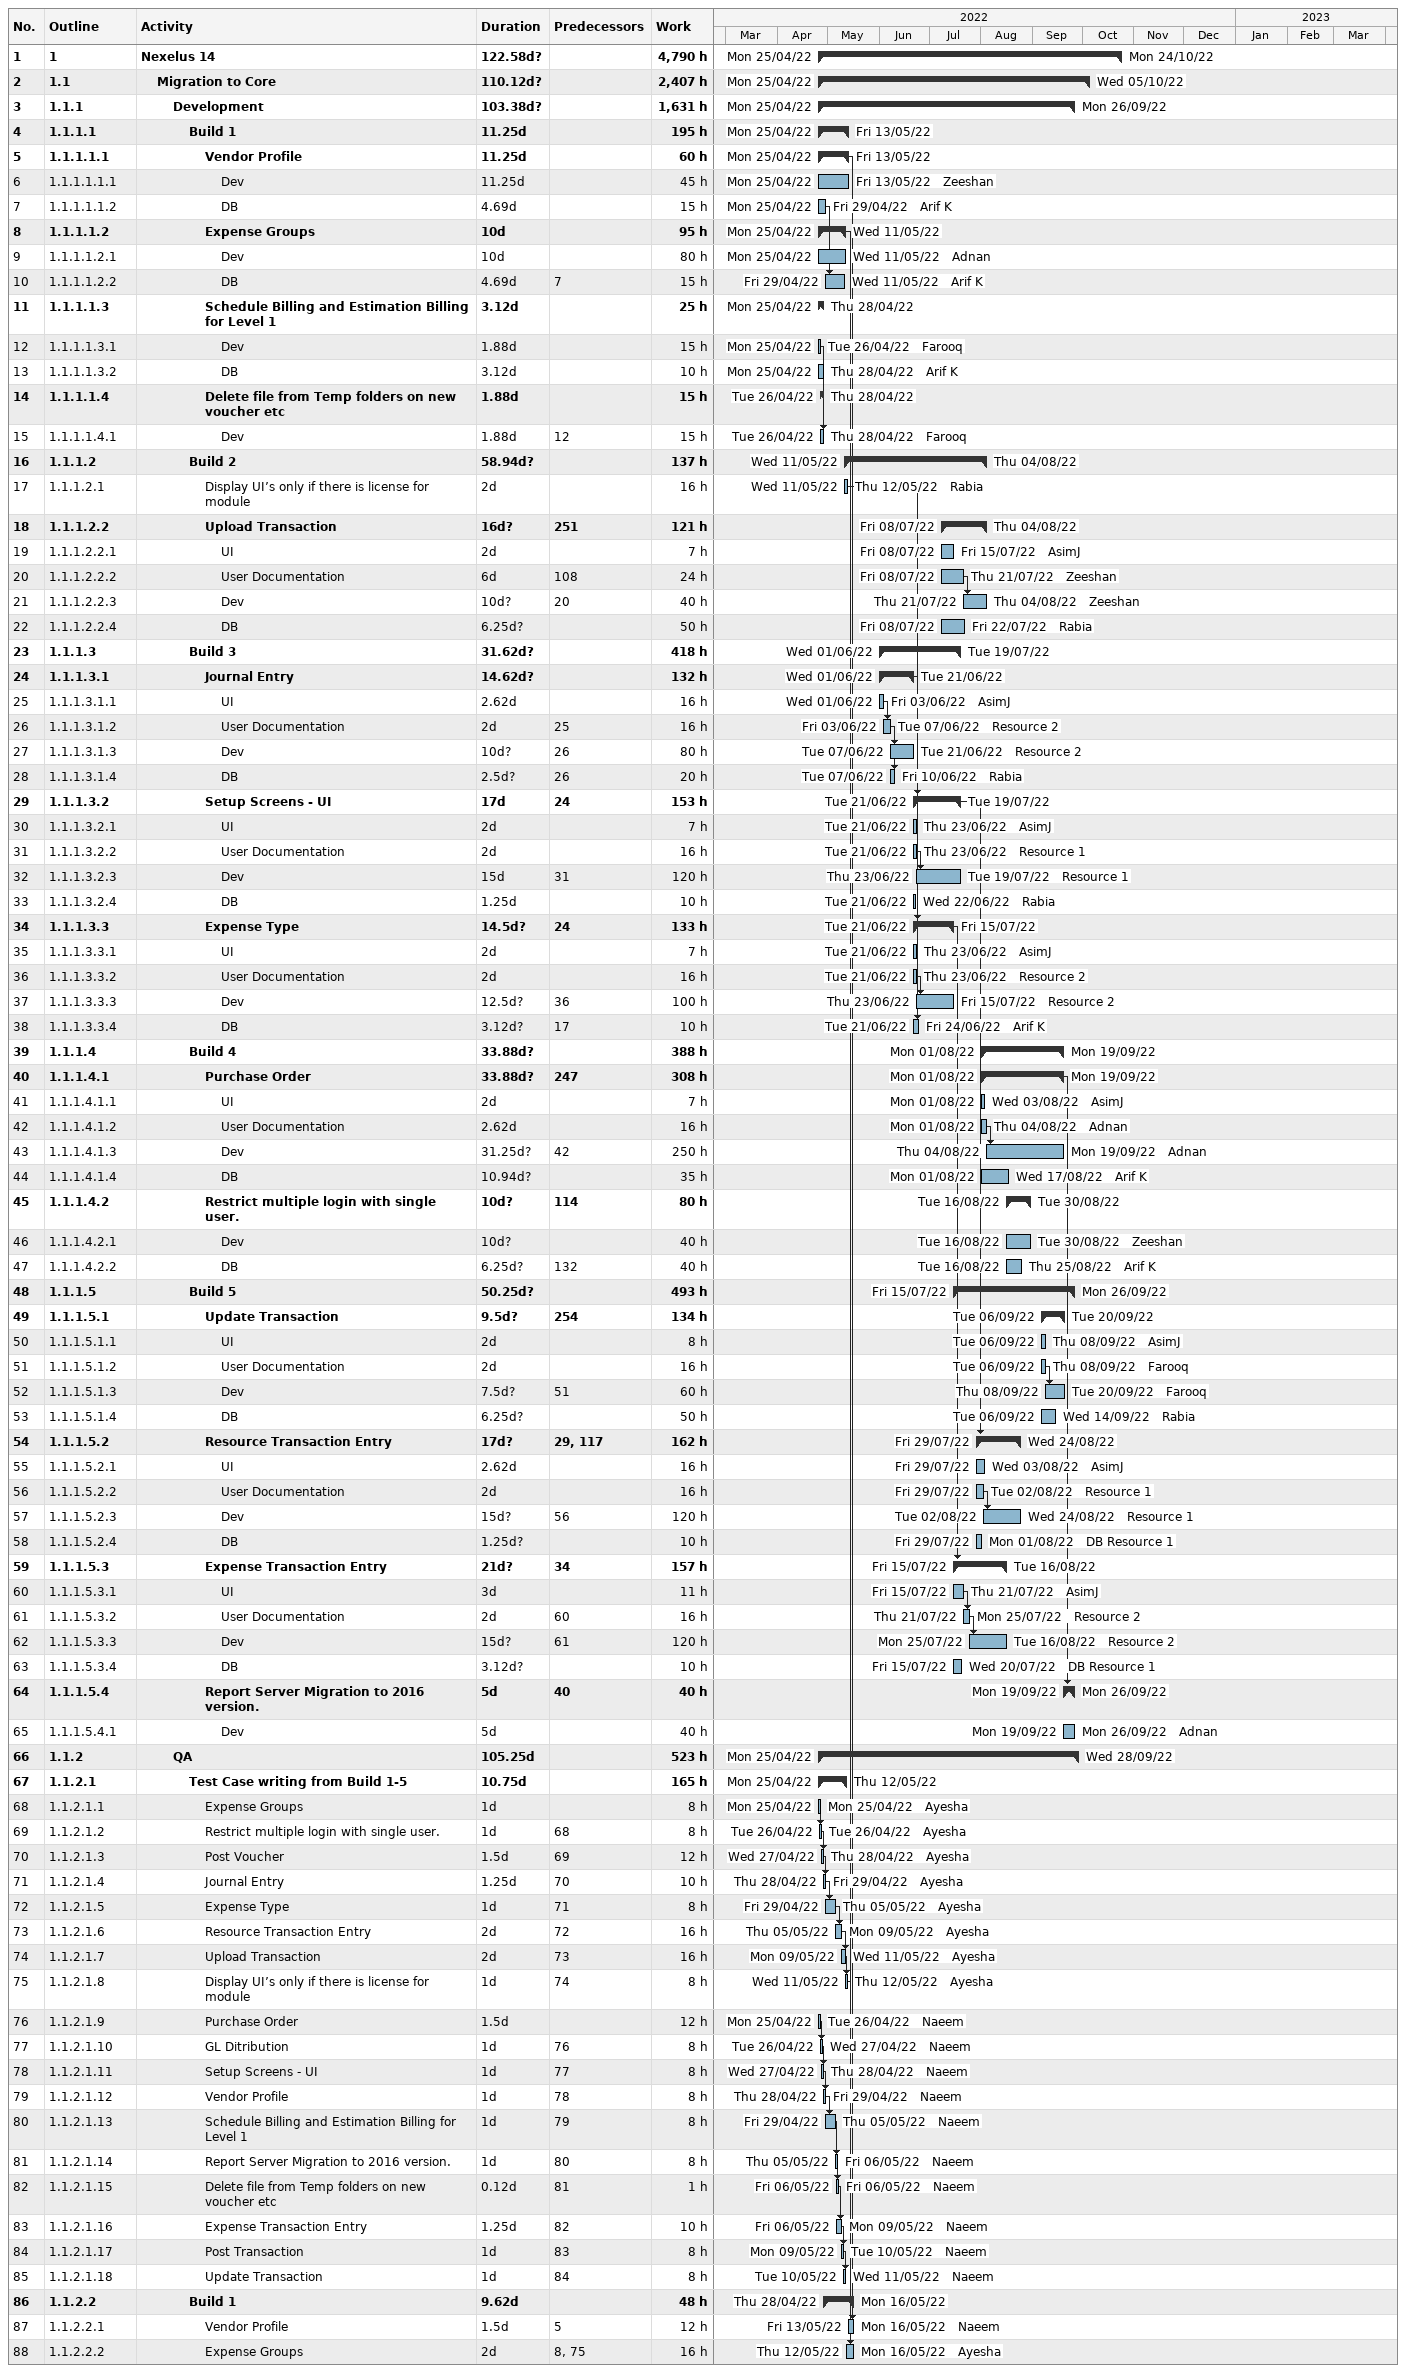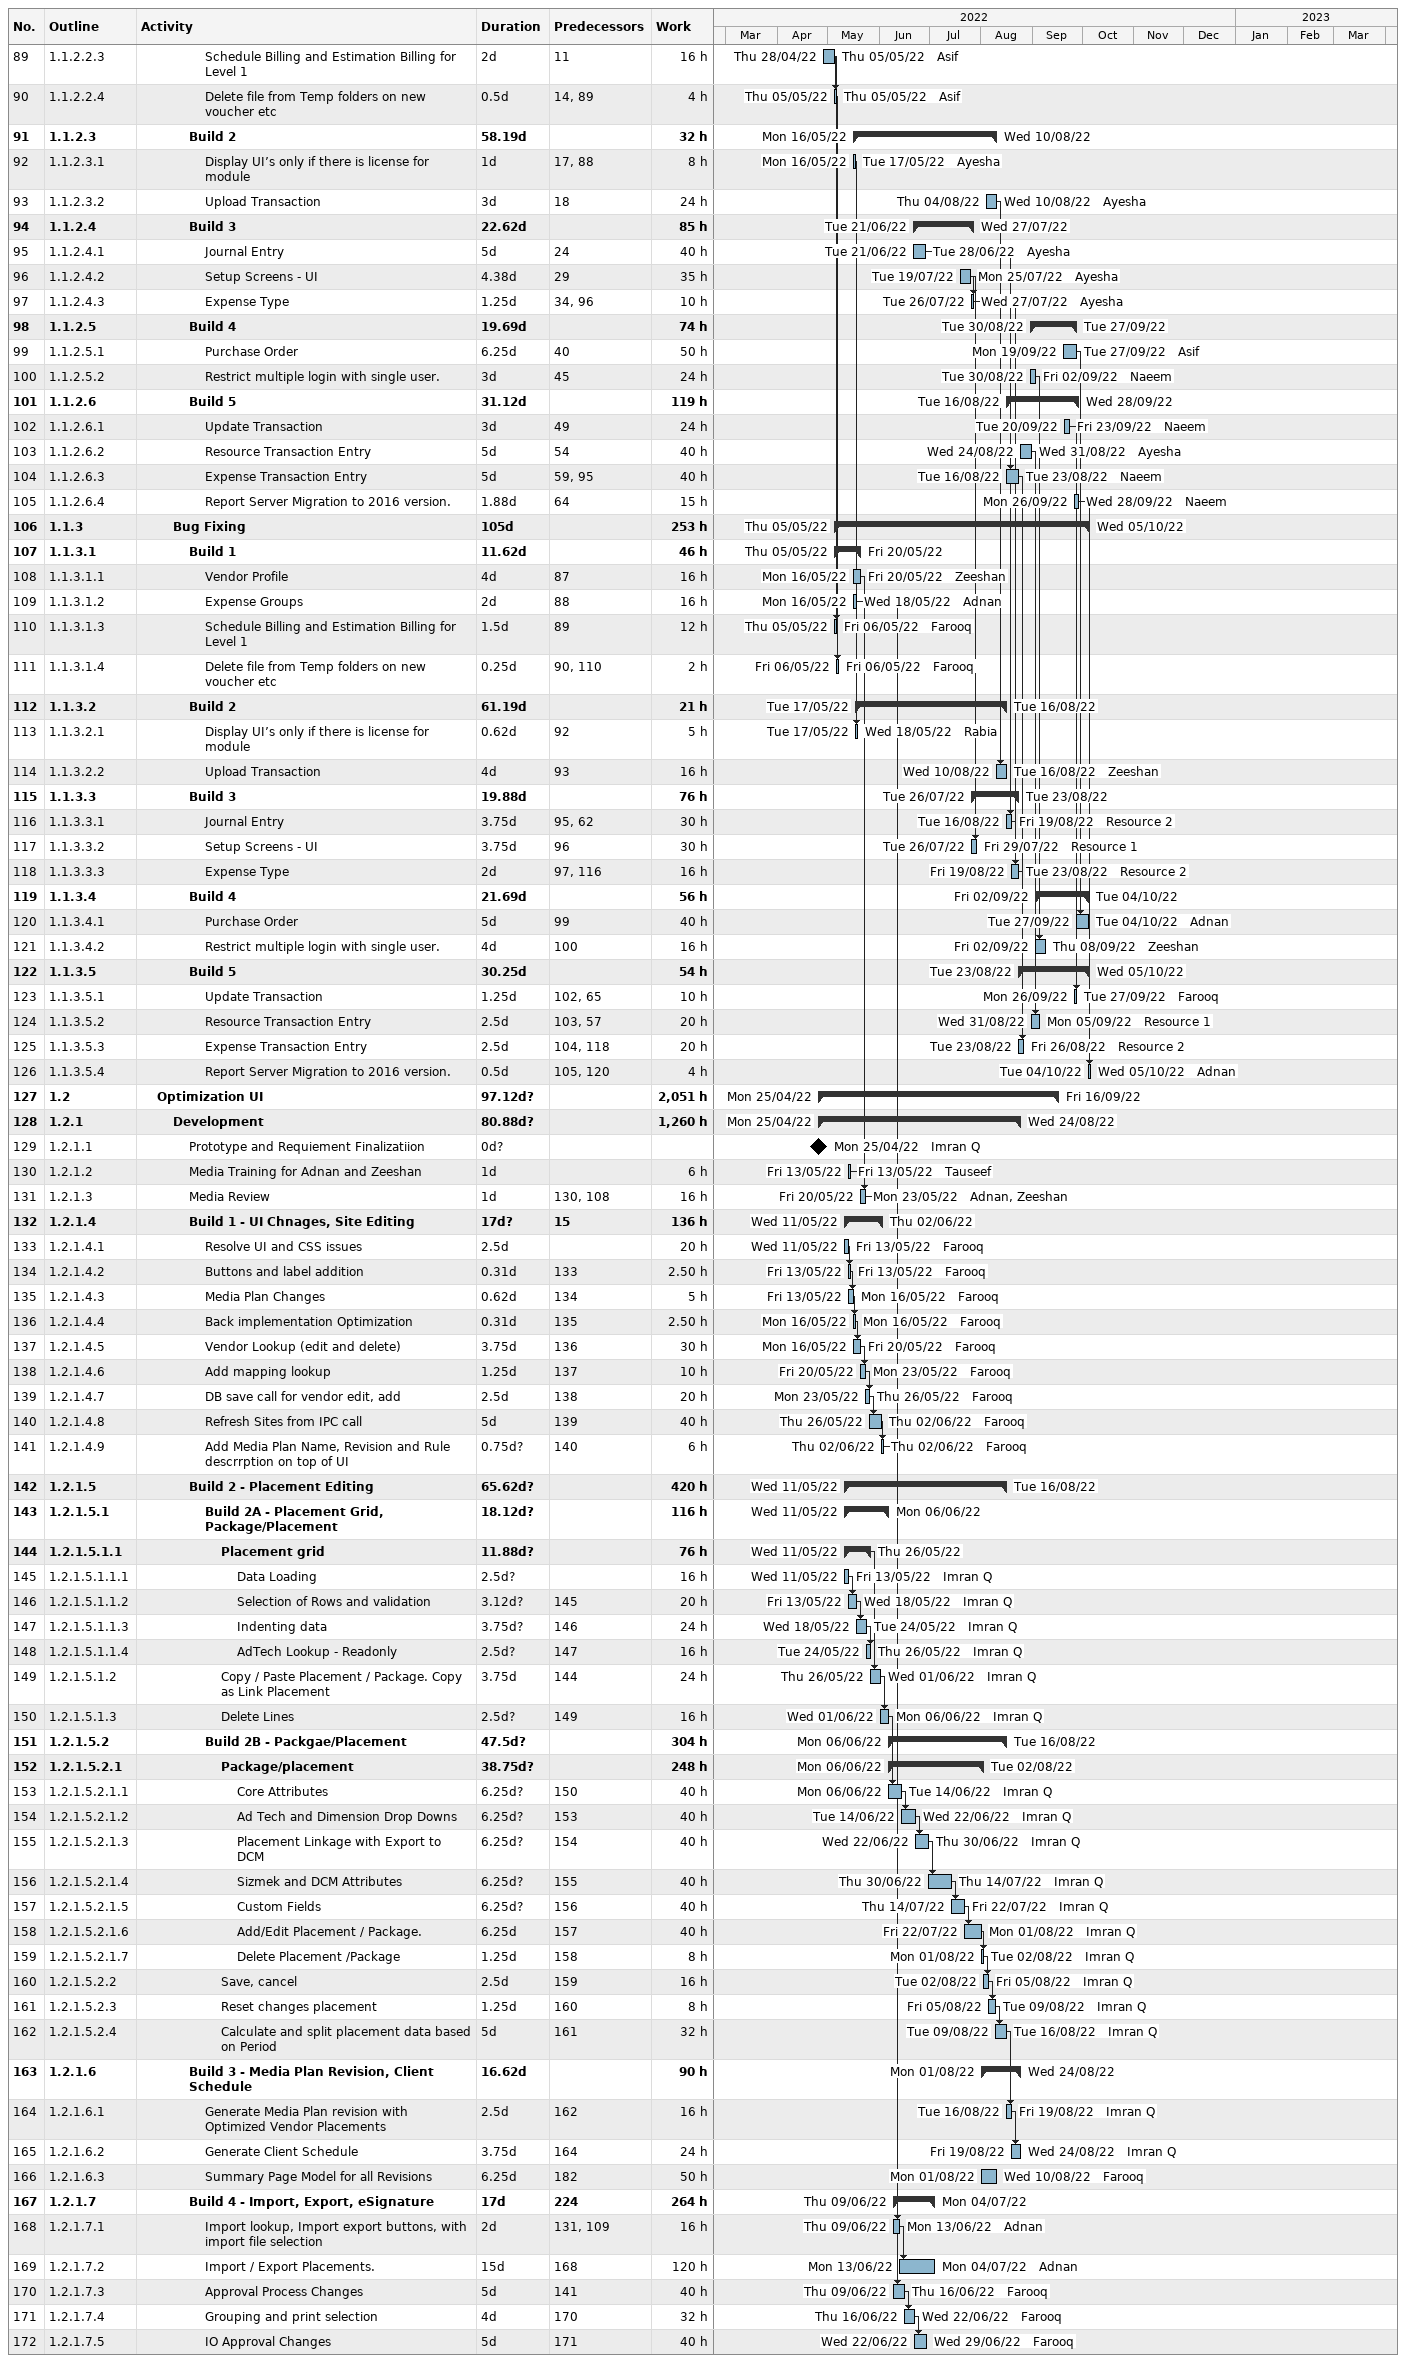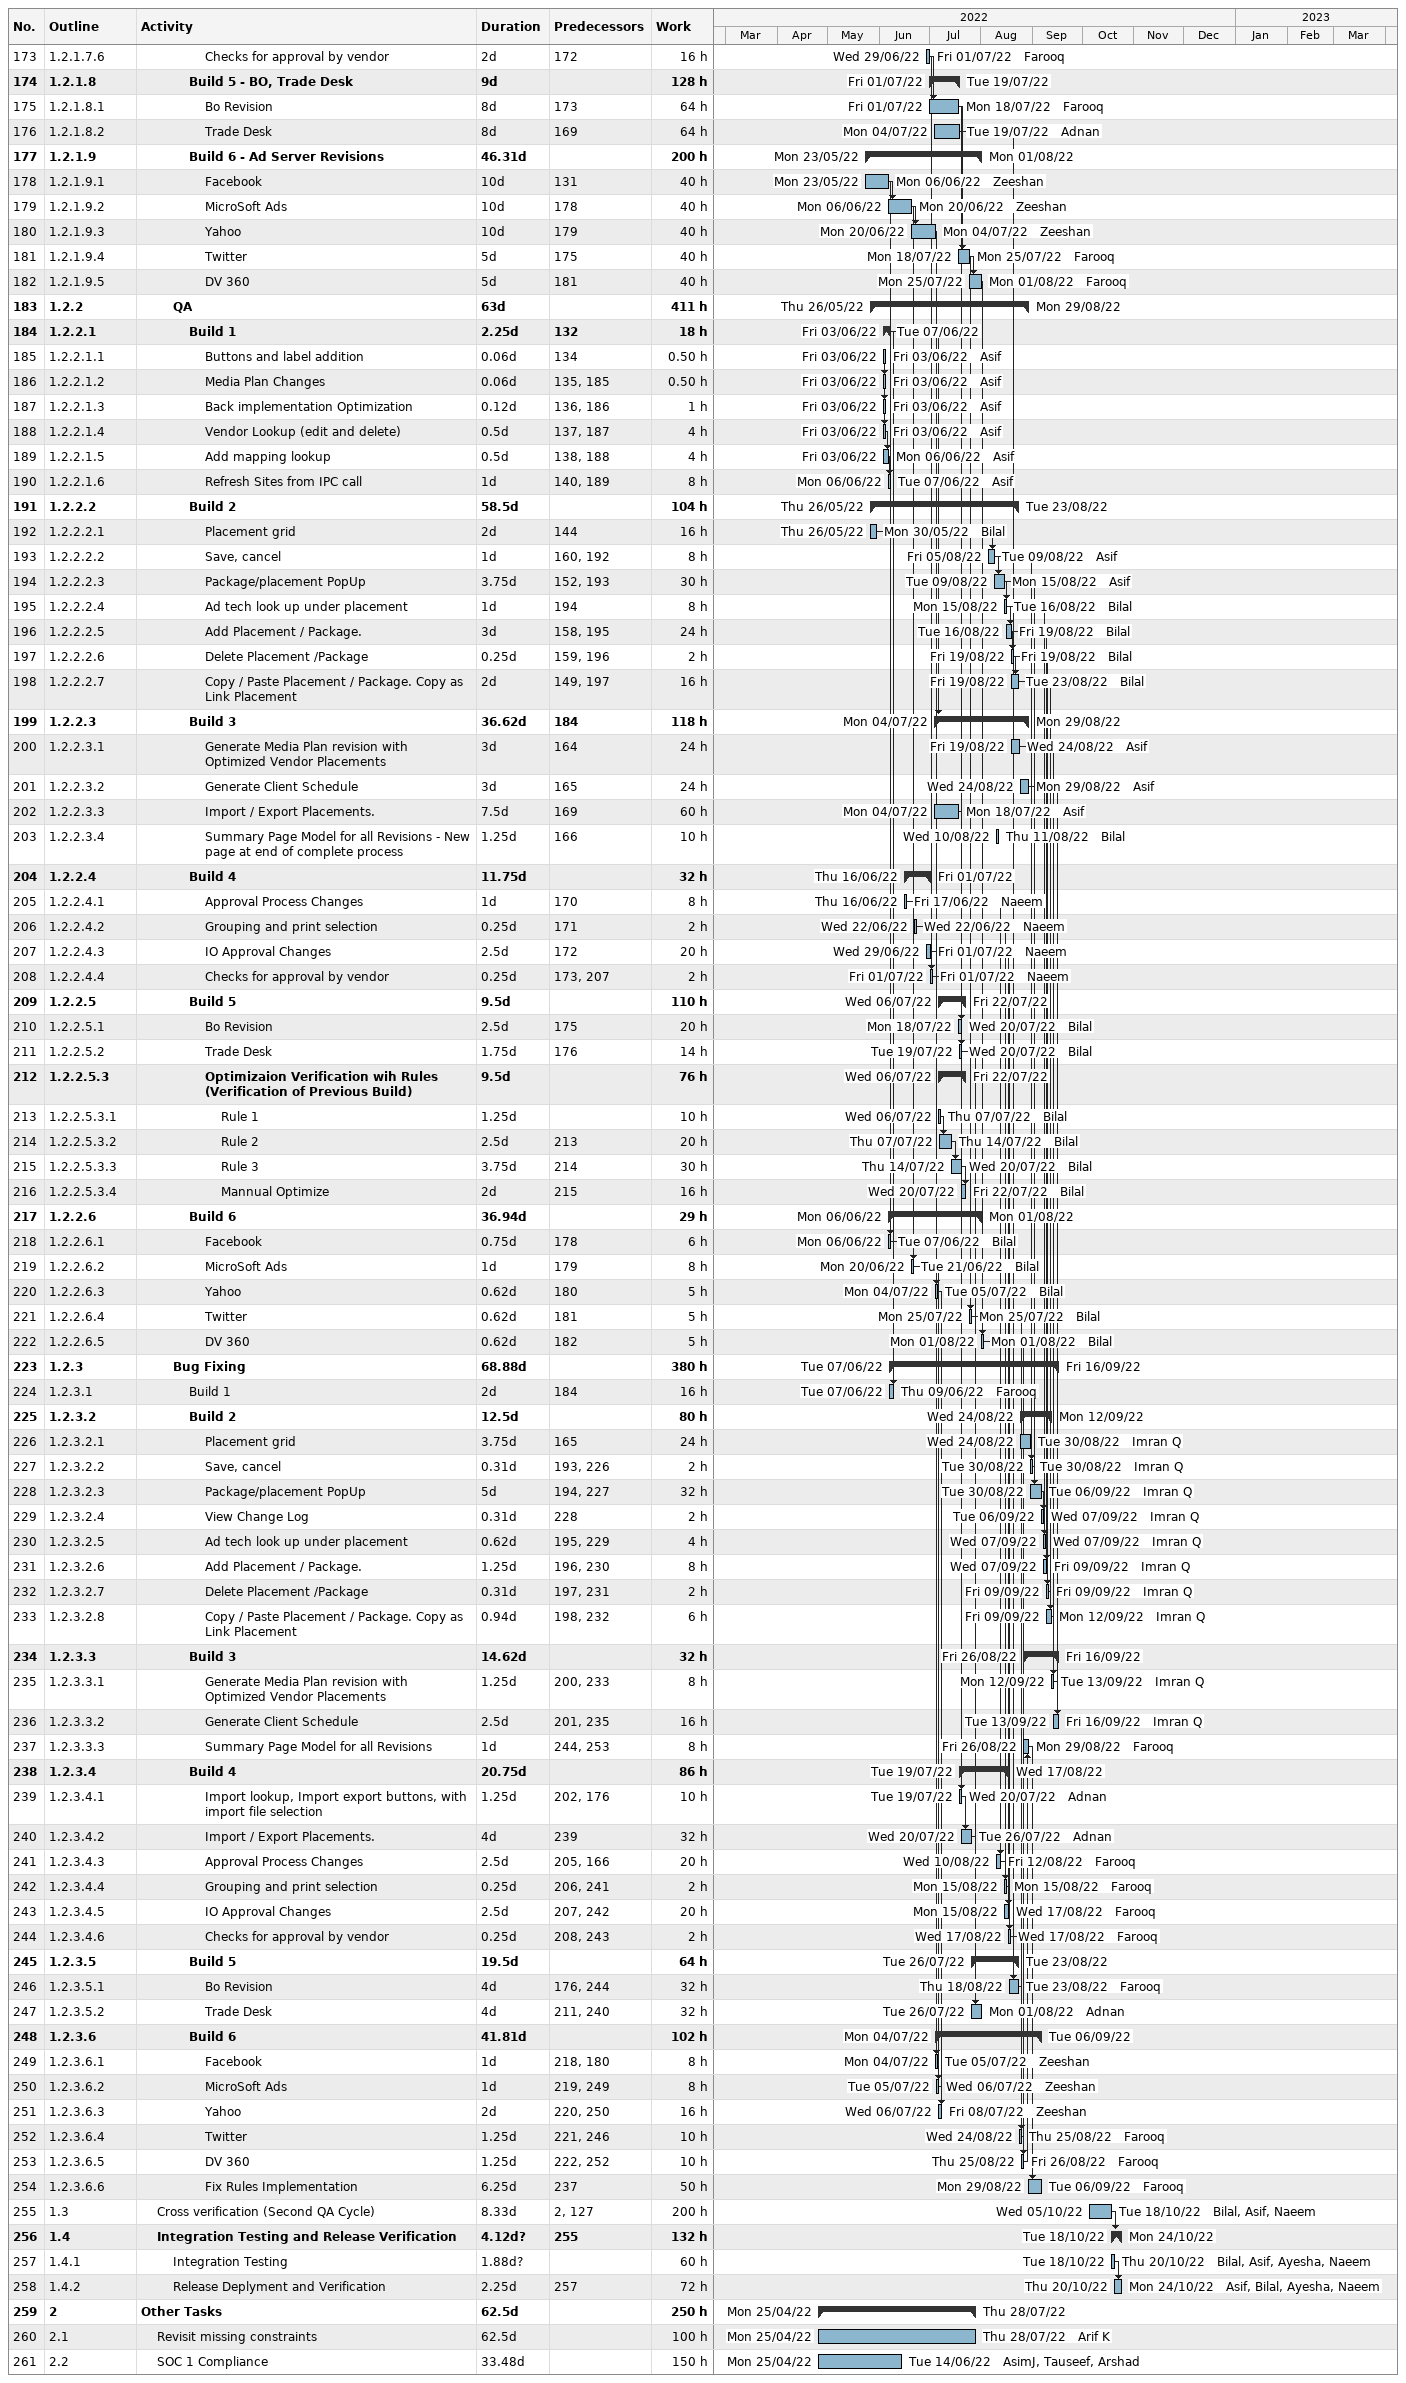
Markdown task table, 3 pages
| ID | WBS | Task | Duration | Start | Finish | Predecessors | Resources | Work (h) |
|---|---|---|---|---|---|---|---|---|
| 1 | 1 | **Nexelus 14** | 122.58d? | 2022-04-25 | 2022-10-24 |  |  | 4790 |
| 2 | 1.1 | **Migration to Core** | 110.12d? | 2022-04-25 | 2022-10-05 |  |  | 2407 |
| 3 | 1.1.1 | **Development** | 103.38d? | 2022-04-25 | 2022-09-26 |  |  | 1631 |
| 4 | 1.1.1.1 | **Build 1** | 11.25d | 2022-04-25 | 2022-05-13 |  |  | 195 |
| 5 | 1.1.1.1.1 | **Vendor Profile** | 11.25d | 2022-04-25 | 2022-05-13 |  |  | 60 |
| 6 | 1.1.1.1.1.1 | Dev | 11.25d | 2022-04-25 | 2022-05-13 |  | Zeeshan | 45 |
| 7 | 1.1.1.1.1.2 | DB | 4.69d | 2022-04-25 | 2022-04-29 |  | Arif K | 15 |
| 8 | 1.1.1.1.2 | **Expense Groups** | 10d | 2022-04-25 | 2022-05-11 |  |  | 95 |
| 9 | 1.1.1.1.2.1 | Dev | 10d | 2022-04-25 | 2022-05-11 |  | Adnan | 80 |
| 10 | 1.1.1.1.2.2 | DB | 4.69d | 2022-04-29 | 2022-05-11 | 7 | Arif K | 15 |
| 11 | 1.1.1.1.3 | **Schedule Billing and Estimation Billing for Level 1** | 3.12d | 2022-04-25 | 2022-04-28 |  |  | 25 |
| 12 | 1.1.1.1.3.1 | Dev | 1.88d | 2022-04-25 | 2022-04-26 |  | Farooq | 15 |
| 13 | 1.1.1.1.3.2 | DB | 3.12d | 2022-04-25 | 2022-04-28 |  | Arif K | 10 |
| 14 | 1.1.1.1.4 | **Delete file from Temp folders on new voucher etc** | 1.88d | 2022-04-26 | 2022-04-28 |  |  | 15 |
| 15 | 1.1.1.1.4.1 | Dev | 1.88d | 2022-04-26 | 2022-04-28 | 12 | Farooq | 15 |
| 16 | 1.1.1.2 | **Build 2** | 58.94d? | 2022-05-11 | 2022-08-04 |  |  | 137 |
| 17 | 1.1.1.2.1 | Display UI’s only if there is license for module | 2d | 2022-05-11 | 2022-05-12 |  | Rabia | 16 |
| 18 | 1.1.1.2.2 | **Upload Transaction** | 16d? | 2022-07-08 | 2022-08-04 | 251 |  | 121 |
| 19 | 1.1.1.2.2.1 | UI | 2d | 2022-07-08 | 2022-07-15 |  | AsimJ | 7 |
| 20 | 1.1.1.2.2.2 | User Documentation | 6d | 2022-07-08 | 2022-07-21 | 108 | Zeeshan | 24 |
| 21 | 1.1.1.2.2.3 | Dev | 10d? | 2022-07-21 | 2022-08-04 | 20 | Zeeshan | 40 |
| 22 | 1.1.1.2.2.4 | DB | 6.25d? | 2022-07-08 | 2022-07-22 |  | Rabia | 50 |
| 23 | 1.1.1.3 | **Build 3** | 31.62d? | 2022-06-01 | 2022-07-19 |  |  | 418 |
| 24 | 1.1.1.3.1 | **Journal Entry** | 14.62d? | 2022-06-01 | 2022-06-21 |  |  | 132 |
| 25 | 1.1.1.3.1.1 | UI | 2.62d | 2022-06-01 | 2022-06-03 |  | AsimJ | 16 |
| 26 | 1.1.1.3.1.2 | User Documentation | 2d | 2022-06-03 | 2022-06-07 | 25 | Resource 2 | 16 |
| 27 | 1.1.1.3.1.3 | Dev | 10d? | 2022-06-07 | 2022-06-21 | 26 | Resource 2 | 80 |
| 28 | 1.1.1.3.1.4 | DB | 2.5d? | 2022-06-07 | 2022-06-10 | 26 | Rabia | 20 |
| 29 | 1.1.1.3.2 | **Setup Screens - UI** | 17d | 2022-06-21 | 2022-07-19 | 24 |  | 153 |
| 30 | 1.1.1.3.2.1 | UI | 2d | 2022-06-21 | 2022-06-23 |  | AsimJ | 7 |
| 31 | 1.1.1.3.2.2 | User Documentation | 2d | 2022-06-21 | 2022-06-23 |  | Resource 1 | 16 |
| 32 | 1.1.1.3.2.3 | Dev | 15d | 2022-06-23 | 2022-07-19 | 31 | Resource 1 | 120 |
| 33 | 1.1.1.3.2.4 | DB | 1.25d | 2022-06-21 | 2022-06-22 |  | Rabia | 10 |
| 34 | 1.1.1.3.3 | **Expense Type** | 14.5d? | 2022-06-21 | 2022-07-15 | 24 |  | 133 |
| 35 | 1.1.1.3.3.1 | UI | 2d | 2022-06-21 | 2022-06-23 |  | AsimJ | 7 |
| 36 | 1.1.1.3.3.2 | User Documentation | 2d | 2022-06-21 | 2022-06-23 |  | Resource 2 | 16 |
| 37 | 1.1.1.3.3.3 | Dev | 12.5d? | 2022-06-23 | 2022-07-15 | 36 | Resource 2 | 100 |
| 38 | 1.1.1.3.3.4 | DB | 3.12d? | 2022-06-21 | 2022-06-24 | 17 | Arif K | 10 |
| 39 | 1.1.1.4 | **Build 4** | 33.88d? | 2022-08-01 | 2022-09-19 |  |  | 388 |
| 40 | 1.1.1.4.1 | **Purchase Order** | 33.88d? | 2022-08-01 | 2022-09-19 | 247 |  | 308 |
| 41 | 1.1.1.4.1.1 | UI | 2d | 2022-08-01 | 2022-08-03 |  | AsimJ | 7 |
| 42 | 1.1.1.4.1.2 | User Documentation | 2.62d | 2022-08-01 | 2022-08-04 |  | Adnan | 16 |
| 43 | 1.1.1.4.1.3 | Dev | 31.25d? | 2022-08-04 | 2022-09-19 | 42 | Adnan | 250 |
| 44 | 1.1.1.4.1.4 | DB | 10.94d? | 2022-08-01 | 2022-08-17 |  | Arif K | 35 |
| 45 | 1.1.1.4.2 | **Restrict multiple login with single user.** | 10d? | 2022-08-16 | 2022-08-30 | 114 |  | 80 |
| 46 | 1.1.1.4.2.1 | Dev | 10d? | 2022-08-16 | 2022-08-30 |  | Zeeshan | 40 |
| 47 | 1.1.1.4.2.2 | DB | 6.25d? | 2022-08-16 | 2022-08-25 | 132 | Arif K | 40 |
| 48 | 1.1.1.5 | **Build 5** | 50.25d? | 2022-07-15 | 2022-09-26 |  |  | 493 |
| 49 | 1.1.1.5.1 | **Update Transaction** | 9.5d? | 2022-09-06 | 2022-09-20 | 254 |  | 134 |
| 50 | 1.1.1.5.1.1 | UI | 2d | 2022-09-06 | 2022-09-08 |  | AsimJ | 8 |
| 51 | 1.1.1.5.1.2 | User Documentation | 2d | 2022-09-06 | 2022-09-08 |  | Farooq | 16 |
| 52 | 1.1.1.5.1.3 | Dev | 7.5d? | 2022-09-08 | 2022-09-20 | 51 | Farooq | 60 |
| 53 | 1.1.1.5.1.4 | DB | 6.25d? | 2022-09-06 | 2022-09-14 |  | Rabia | 50 |
| 54 | 1.1.1.5.2 | **Resource Transaction Entry** | 17d? | 2022-07-29 | 2022-08-24 | 29, 117 |  | 162 |
| 55 | 1.1.1.5.2.1 | UI | 2.62d | 2022-07-29 | 2022-08-03 |  | AsimJ | 16 |
| 56 | 1.1.1.5.2.2 | User Documentation | 2d | 2022-07-29 | 2022-08-02 |  | Resource 1 | 16 |
| 57 | 1.1.1.5.2.3 | Dev | 15d? | 2022-08-02 | 2022-08-24 | 56 | Resource 1 | 120 |
| 58 | 1.1.1.5.2.4 | DB | 1.25d? | 2022-07-29 | 2022-08-01 |  | DB Resource 1 | 10 |
| 59 | 1.1.1.5.3 | **Expense Transaction Entry** | 21d? | 2022-07-15 | 2022-08-16 | 34 |  | 157 |
| 60 | 1.1.1.5.3.1 | UI | 3d | 2022-07-15 | 2022-07-21 |  | AsimJ | 11 |
| 61 | 1.1.1.5.3.2 | User Documentation | 2d | 2022-07-21 | 2022-07-25 | 60 | Resource 2 | 16 |
| 62 | 1.1.1.5.3.3 | Dev | 15d? | 2022-07-25 | 2022-08-16 | 61 | Resource 2 | 120 |
| 63 | 1.1.1.5.3.4 | DB | 3.12d? | 2022-07-15 | 2022-07-20 |  | DB Resource 1 | 10 |
| 64 | 1.1.1.5.4 | **Report Server Migration to 2016 version.** | 5d | 2022-09-19 | 2022-09-26 | 40 |  | 40 |
| 65 | 1.1.1.5.4.1 | Dev | 5d | 2022-09-19 | 2022-09-26 |  | Adnan | 40 |
| 66 | 1.1.2 | **QA** | 105.25d | 2022-04-25 | 2022-09-28 |  |  | 523 |
| 67 | 1.1.2.1 | **Test Case writing from Build 1-5** | 10.75d | 2022-04-25 | 2022-05-12 |  |  | 165 |
| 68 | 1.1.2.1.1 | Expense Groups | 1d | 2022-04-25 | 2022-04-25 |  | Ayesha | 8 |
| 69 | 1.1.2.1.2 | Restrict multiple login with single user. | 1d | 2022-04-26 | 2022-04-26 | 68 | Ayesha | 8 |
| 70 | 1.1.2.1.3 | Post Voucher | 1.5d | 2022-04-27 | 2022-04-28 | 69 | Ayesha | 12 |
| 71 | 1.1.2.1.4 | Journal Entry | 1.25d | 2022-04-28 | 2022-04-29 | 70 | Ayesha | 10 |
| 72 | 1.1.2.1.5 | Expense Type | 1d | 2022-04-29 | 2022-05-05 | 71 | Ayesha | 8 |
| 73 | 1.1.2.1.6 | Resource Transaction Entry | 2d | 2022-05-05 | 2022-05-09 | 72 | Ayesha | 16 |
| 74 | 1.1.2.1.7 | Upload Transaction | 2d | 2022-05-09 | 2022-05-11 | 73 | Ayesha | 16 |
| 75 | 1.1.2.1.8 | Display UI’s only if there is license for module | 1d | 2022-05-11 | 2022-05-12 | 74 | Ayesha | 8 |
| 76 | 1.1.2.1.9 | Purchase Order | 1.5d | 2022-04-25 | 2022-04-26 |  | Naeem | 12 |
| 77 | 1.1.2.1.10 | GL Ditribution | 1d | 2022-04-26 | 2022-04-27 | 76 | Naeem | 8 |
| 78 | 1.1.2.1.11 | Setup Screens - UI | 1d | 2022-04-27 | 2022-04-28 | 77 | Naeem | 8 |
| 79 | 1.1.2.1.12 | Vendor Profile | 1d | 2022-04-28 | 2022-04-29 | 78 | Naeem | 8 |
| 80 | 1.1.2.1.13 | Schedule Billing and Estimation Billing for Level 1 | 1d | 2022-04-29 | 2022-05-05 | 79 | Naeem | 8 |
| 81 | 1.1.2.1.14 | Report Server Migration to 2016 version. | 1d | 2022-05-05 | 2022-05-06 | 80 | Naeem | 8 |
| 82 | 1.1.2.1.15 | Delete file from Temp folders on new voucher etc | 0.12d | 2022-05-06 | 2022-05-06 | 81 | Naeem | 1 |
| 83 | 1.1.2.1.16 | Expense Transaction Entry | 1.25d | 2022-05-06 | 2022-05-09 | 82 | Naeem | 10 |
| 84 | 1.1.2.1.17 | Post Transaction | 1d | 2022-05-09 | 2022-05-10 | 83 | Naeem | 8 |
| 85 | 1.1.2.1.18 | Update Transaction | 1d | 2022-05-10 | 2022-05-11 | 84 | Naeem | 8 |
| 86 | 1.1.2.2 | **Build 1** | 9.62d | 2022-04-28 | 2022-05-16 |  |  | 48 |
| 87 | 1.1.2.2.1 | Vendor Profile | 1.5d | 2022-05-13 | 2022-05-16 | 5 | Naeem | 12 |
| 88 | 1.1.2.2.2 | Expense Groups | 2d | 2022-05-12 | 2022-05-16 | 8, 75 | Ayesha | 16 |
| 89 | 1.1.2.2.3 | Schedule Billing and Estimation Billing for Level 1 | 2d | 2022-04-28 | 2022-05-05 | 11 | Asif | 16 |
| 90 | 1.1.2.2.4 | Delete file from Temp folders on new voucher etc | 0.5d | 2022-05-05 | 2022-05-05 | 14, 89 | Asif | 4 |
| 91 | 1.1.2.3 | **Build 2** | 58.19d | 2022-05-16 | 2022-08-10 |  |  | 32 |
| 92 | 1.1.2.3.1 | Display UI’s only if there is license for module | 1d | 2022-05-16 | 2022-05-17 | 17, 88 | Ayesha | 8 |
| 93 | 1.1.2.3.2 | Upload Transaction | 3d | 2022-08-04 | 2022-08-10 | 18 | Ayesha | 24 |
| 94 | 1.1.2.4 | **Build 3** | 22.62d | 2022-06-21 | 2022-07-27 |  |  | 85 |
| 95 | 1.1.2.4.1 | Journal Entry | 5d | 2022-06-21 | 2022-06-28 | 24 | Ayesha | 40 |
| 96 | 1.1.2.4.2 | Setup Screens - UI | 4.38d | 2022-07-19 | 2022-07-25 | 29 | Ayesha | 35 |
| 97 | 1.1.2.4.3 | Expense Type | 1.25d | 2022-07-26 | 2022-07-27 | 34, 96 | Ayesha | 10 |
| 98 | 1.1.2.5 | **Build 4** | 19.69d | 2022-08-30 | 2022-09-27 |  |  | 74 |
| 99 | 1.1.2.5.1 | Purchase Order | 6.25d | 2022-09-19 | 2022-09-27 | 40 | Asif | 50 |
| 100 | 1.1.2.5.2 | Restrict multiple login with single user. | 3d | 2022-08-30 | 2022-09-02 | 45 | Naeem | 24 |
| 101 | 1.1.2.6 | **Build 5** | 31.12d | 2022-08-16 | 2022-09-28 |  |  | 119 |
| 102 | 1.1.2.6.1 | Update Transaction | 3d | 2022-09-20 | 2022-09-23 | 49 | Naeem | 24 |
| 103 | 1.1.2.6.2 | Resource Transaction Entry | 5d | 2022-08-24 | 2022-08-31 | 54 | Ayesha | 40 |
| 104 | 1.1.2.6.3 | Expense Transaction Entry | 5d | 2022-08-16 | 2022-08-23 | 59, 95 | Naeem | 40 |
| 105 | 1.1.2.6.4 | Report Server Migration to 2016 version. | 1.88d | 2022-09-26 | 2022-09-28 | 64 | Naeem | 15 |
| 106 | 1.1.3 | **Bug Fixing** | 105d | 2022-05-05 | 2022-10-05 |  |  | 253 |
| 107 | 1.1.3.1 | **Build 1** | 11.62d | 2022-05-05 | 2022-05-20 |  |  | 46 |
| 108 | 1.1.3.1.1 | Vendor Profile | 4d | 2022-05-16 | 2022-05-20 | 87 | Zeeshan | 16 |
| 109 | 1.1.3.1.2 | Expense Groups | 2d | 2022-05-16 | 2022-05-18 | 88 | Adnan | 16 |
| 110 | 1.1.3.1.3 | Schedule Billing and Estimation Billing for Level 1 | 1.5d | 2022-05-05 | 2022-05-06 | 89 | Farooq | 12 |
| 111 | 1.1.3.1.4 | Delete file from Temp folders on new voucher etc | 0.25d | 2022-05-06 | 2022-05-06 | 90, 110 | Farooq | 2 |
| 112 | 1.1.3.2 | **Build 2** | 61.19d | 2022-05-17 | 2022-08-16 |  |  | 21 |
| 113 | 1.1.3.2.1 | Display UI’s only if there is license for module | 0.62d | 2022-05-17 | 2022-05-18 | 92 | Rabia | 5 |
| 114 | 1.1.3.2.2 | Upload Transaction | 4d | 2022-08-10 | 2022-08-16 | 93 | Zeeshan | 16 |
| 115 | 1.1.3.3 | **Build 3** | 19.88d | 2022-07-26 | 2022-08-23 |  |  | 76 |
| 116 | 1.1.3.3.1 | Journal Entry | 3.75d | 2022-08-16 | 2022-08-19 | 95, 62 | Resource 2 | 30 |
| 117 | 1.1.3.3.2 | Setup Screens - UI | 3.75d | 2022-07-26 | 2022-07-29 | 96 | Resource 1 | 30 |
| 118 | 1.1.3.3.3 | Expense Type | 2d | 2022-08-19 | 2022-08-23 | 97, 116 | Resource 2 | 16 |
| 119 | 1.1.3.4 | **Build 4** | 21.69d | 2022-09-02 | 2022-10-04 |  |  | 56 |
| 120 | 1.1.3.4.1 | Purchase Order | 5d | 2022-09-27 | 2022-10-04 | 99 | Adnan | 40 |
| 121 | 1.1.3.4.2 | Restrict multiple login with single user. | 4d | 2022-09-02 | 2022-09-08 | 100 | Zeeshan | 16 |
| 122 | 1.1.3.5 | **Build 5** | 30.25d | 2022-08-23 | 2022-10-05 |  |  | 54 |
| 123 | 1.1.3.5.1 | Update Transaction | 1.25d | 2022-09-26 | 2022-09-27 | 102, 65 | Farooq | 10 |
| 124 | 1.1.3.5.2 | Resource Transaction Entry | 2.5d | 2022-08-31 | 2022-09-05 | 103, 57 | Resource 1 | 20 |
| 125 | 1.1.3.5.3 | Expense Transaction Entry | 2.5d | 2022-08-23 | 2022-08-26 | 104, 118 | Resource 2 | 20 |
| 126 | 1.1.3.5.4 | Report Server Migration to 2016 version. | 0.5d | 2022-10-04 | 2022-10-05 | 105, 120 | Adnan | 4 |
| 127 | 1.2 | **Optimization UI** | 97.12d? | 2022-04-25 | 2022-09-16 |  |  | 2051 |
| 128 | 1.2.1 | **Development** | 80.88d? | 2022-04-25 | 2022-08-24 |  |  | 1260 |
| 129 | 1.2.1.1 | Prototype and Requiement Finalizatiion | 0d? | 2022-04-25 | 2022-04-25 |  | Imran Q |  |
| 130 | 1.2.1.2 | Media Training for Adnan and Zeeshan | 1d | 2022-05-13 | 2022-05-13 |  | Tauseef | 6 |
| 131 | 1.2.1.3 | Media Review | 1d | 2022-05-20 | 2022-05-23 | 130, 108 | Adnan, Zeeshan | 16 |
| 132 | 1.2.1.4 | **Build 1 - UI Chnages, Site Editing** | 17d? | 2022-05-11 | 2022-06-02 | 15 |  | 136 |
| 133 | 1.2.1.4.1 | Resolve UI and CSS issues | 2.5d | 2022-05-11 | 2022-05-13 |  | Farooq | 20 |
| 134 | 1.2.1.4.2 | Buttons and label addition | 0.31d | 2022-05-13 | 2022-05-13 | 133 | Farooq | 2.50 |
| 135 | 1.2.1.4.3 | Media Plan Changes | 0.62d | 2022-05-13 | 2022-05-16 | 134 | Farooq | 5 |
| 136 | 1.2.1.4.4 | Back implementation Optimization | 0.31d | 2022-05-16 | 2022-05-16 | 135 | Farooq | 2.50 |
| 137 | 1.2.1.4.5 | Vendor Lookup (edit and delete) | 3.75d | 2022-05-16 | 2022-05-20 | 136 | Farooq | 30 |
| 138 | 1.2.1.4.6 | Add mapping lookup | 1.25d | 2022-05-20 | 2022-05-23 | 137 | Farooq | 10 |
| 139 | 1.2.1.4.7 | DB save call for vendor edit, add | 2.5d | 2022-05-23 | 2022-05-26 | 138 | Farooq | 20 |
| 140 | 1.2.1.4.8 | Refresh Sites from IPC call | 5d | 2022-05-26 | 2022-06-02 | 139 | Farooq | 40 |
| 141 | 1.2.1.4.9 | Add Media Plan Name, Revision and Rule descrrption on top of UI | 0.75d? | 2022-06-02 | 2022-06-02 | 140 | Farooq | 6 |
| 142 | 1.2.1.5 | **Build 2 - Placement Editing** | 65.62d? | 2022-05-11 | 2022-08-16 |  |  | 420 |
| 143 | 1.2.1.5.1 | **Build 2A - Placement Grid, Package/Placement** | 18.12d? | 2022-05-11 | 2022-06-06 |  |  | 116 |
| 144 | 1.2.1.5.1.1 | **Placement grid** | 11.88d? | 2022-05-11 | 2022-05-26 |  |  | 76 |
| 145 | 1.2.1.5.1.1.1 | Data Loading | 2.5d? | 2022-05-11 | 2022-05-13 |  | Imran Q | 16 |
| 146 | 1.2.1.5.1.1.2 | Selection of Rows and validation | 3.12d? | 2022-05-13 | 2022-05-18 | 145 | Imran Q | 20 |
| 147 | 1.2.1.5.1.1.3 | Indenting data | 3.75d? | 2022-05-18 | 2022-05-24 | 146 | Imran Q | 24 |
| 148 | 1.2.1.5.1.1.4 | AdTech Lookup - Readonly | 2.5d? | 2022-05-24 | 2022-05-26 | 147 | Imran Q | 16 |
| 149 | 1.2.1.5.1.2 | Copy / Paste Placement / Package. Copy as Link Placement | 3.75d | 2022-05-26 | 2022-06-01 | 144 | Imran Q | 24 |
| 150 | 1.2.1.5.1.3 | Delete Lines | 2.5d? | 2022-06-01 | 2022-06-06 | 149 | Imran Q | 16 |
| 151 | 1.2.1.5.2 | **Build 2B - Packgae/Placement** | 47.5d? | 2022-06-06 | 2022-08-16 |  |  | 304 |
| 152 | 1.2.1.5.2.1 | **Package/placement** | 38.75d? | 2022-06-06 | 2022-08-02 |  |  | 248 |
| 153 | 1.2.1.5.2.1.1 | Core Attributes | 6.25d? | 2022-06-06 | 2022-06-14 | 150 | Imran Q | 40 |
| 154 | 1.2.1.5.2.1.2 | Ad Tech and Dimension Drop Downs | 6.25d? | 2022-06-14 | 2022-06-22 | 153 | Imran Q | 40 |
| 155 | 1.2.1.5.2.1.3 | Placement Linkage with Export to DCM | 6.25d? | 2022-06-22 | 2022-06-30 | 154 | Imran Q | 40 |
| 156 | 1.2.1.5.2.1.4 | Sizmek and DCM Attributes | 6.25d? | 2022-06-30 | 2022-07-14 | 155 | Imran Q | 40 |
| 157 | 1.2.1.5.2.1.5 | Custom Fields | 6.25d? | 2022-07-14 | 2022-07-22 | 156 | Imran Q | 40 |
| 158 | 1.2.1.5.2.1.6 | Add/Edit Placement / Package. | 6.25d | 2022-07-22 | 2022-08-01 | 157 | Imran Q | 40 |
| 159 | 1.2.1.5.2.1.7 | Delete Placement /Package | 1.25d | 2022-08-01 | 2022-08-02 | 158 | Imran Q | 8 |
| 160 | 1.2.1.5.2.2 | Save, cancel | 2.5d | 2022-08-02 | 2022-08-05 | 159 | Imran Q | 16 |
| 161 | 1.2.1.5.2.3 | Reset changes placement | 1.25d | 2022-08-05 | 2022-08-09 | 160 | Imran Q | 8 |
| 162 | 1.2.1.5.2.4 | Calculate and split placement data based on Period | 5d | 2022-08-09 | 2022-08-16 | 161 | Imran Q | 32 |
| 163 | 1.2.1.6 | **Build 3 - Media Plan Revision, Client Schedule** | 16.62d | 2022-08-01 | 2022-08-24 |  |  | 90 |
| 164 | 1.2.1.6.1 | Generate Media Plan revision with Optimized Vendor Placements | 2.5d | 2022-08-16 | 2022-08-19 | 162 | Imran Q | 16 |
| 165 | 1.2.1.6.2 | Generate Client Schedule | 3.75d | 2022-08-19 | 2022-08-24 | 164 | Imran Q | 24 |
| 166 | 1.2.1.6.3 | Summary Page Model for all Revisions | 6.25d | 2022-08-01 | 2022-08-10 | 182 | Farooq | 50 |
| 167 | 1.2.1.7 | **Build 4 - Import, Export, eSignature** | 17d | 2022-06-09 | 2022-07-04 | 224 |  | 264 |
| 168 | 1.2.1.7.1 | Import lookup, Import export buttons, with import file selection | 2d | 2022-06-09 | 2022-06-13 | 131, 109 | Adnan | 16 |
| 169 | 1.2.1.7.2 | Import / Export Placements. | 15d | 2022-06-13 | 2022-07-04 | 168 | Adnan | 120 |
| 170 | 1.2.1.7.3 | Approval Process Changes | 5d | 2022-06-09 | 2022-06-16 | 141 | Farooq | 40 |
| 171 | 1.2.1.7.4 | Grouping and print selection | 4d | 2022-06-16 | 2022-06-22 | 170 | Farooq | 32 |
| 172 | 1.2.1.7.5 | IO Approval Changes | 5d | 2022-06-22 | 2022-06-29 | 171 | Farooq | 40 |
| 173 | 1.2.1.7.6 | Checks for approval by vendor | 2d | 2022-06-29 | 2022-07-01 | 172 | Farooq | 16 |
| 174 | 1.2.1.8 | **Build 5 - BO, Trade Desk** | 9d | 2022-07-01 | 2022-07-19 |  |  | 128 |
| 175 | 1.2.1.8.1 | Bo Revision | 8d | 2022-07-01 | 2022-07-18 | 173 | Farooq | 64 |
| 176 | 1.2.1.8.2 | Trade Desk | 8d | 2022-07-04 | 2022-07-19 | 169 | Adnan | 64 |
| 177 | 1.2.1.9 | **Build 6 - Ad Server Revisions** | 46.31d | 2022-05-23 | 2022-08-01 |  |  | 200 |
| 178 | 1.2.1.9.1 | Facebook | 10d | 2022-05-23 | 2022-06-06 | 131 | Zeeshan | 40 |
| 179 | 1.2.1.9.2 | MicroSoft Ads | 10d | 2022-06-06 | 2022-06-20 | 178 | Zeeshan | 40 |
| 180 | 1.2.1.9.3 | Yahoo | 10d | 2022-06-20 | 2022-07-04 | 179 | Zeeshan | 40 |
| 181 | 1.2.1.9.4 | Twitter | 5d | 2022-07-18 | 2022-07-25 | 175 | Farooq | 40 |
| 182 | 1.2.1.9.5 | DV 360 | 5d | 2022-07-25 | 2022-08-01 | 181 | Farooq | 40 |
| 183 | 1.2.2 | **QA** | 63d | 2022-05-26 | 2022-08-29 |  |  | 411 |
| 184 | 1.2.2.1 | **Build 1** | 2.25d | 2022-06-03 | 2022-06-07 | 132 |  | 18 |
| 185 | 1.2.2.1.1 | Buttons and label addition | 0.06d | 2022-06-03 | 2022-06-03 | 134 | Asif | 0.50 |
| 186 | 1.2.2.1.2 | Media Plan Changes | 0.06d | 2022-06-03 | 2022-06-03 | 135, 185 | Asif | 0.50 |
| 187 | 1.2.2.1.3 | Back implementation Optimization | 0.12d | 2022-06-03 | 2022-06-03 | 136, 186 | Asif | 1 |
| 188 | 1.2.2.1.4 | Vendor Lookup (edit and delete) | 0.5d | 2022-06-03 | 2022-06-03 | 137, 187 | Asif | 4 |
| 189 | 1.2.2.1.5 | Add mapping lookup | 0.5d | 2022-06-03 | 2022-06-06 | 138, 188 | Asif | 4 |
| 190 | 1.2.2.1.6 | Refresh Sites from IPC call | 1d | 2022-06-06 | 2022-06-07 | 140, 189 | Asif | 8 |
| 191 | 1.2.2.2 | **Build 2** | 58.5d | 2022-05-26 | 2022-08-23 |  |  | 104 |
| 192 | 1.2.2.2.1 | Placement grid | 2d | 2022-05-26 | 2022-05-30 | 144 | Bilal | 16 |
| 193 | 1.2.2.2.2 | Save, cancel | 1d | 2022-08-05 | 2022-08-09 | 160, 192 | Asif | 8 |
| 194 | 1.2.2.2.3 | Package/placement PopUp | 3.75d | 2022-08-09 | 2022-08-15 | 152, 193 | Asif | 30 |
| 195 | 1.2.2.2.4 | Ad tech look up under placement | 1d | 2022-08-15 | 2022-08-16 | 194 | Bilal | 8 |
| 196 | 1.2.2.2.5 | Add Placement / Package. | 3d | 2022-08-16 | 2022-08-19 | 158, 195 | Bilal | 24 |
| 197 | 1.2.2.2.6 | Delete Placement /Package | 0.25d | 2022-08-19 | 2022-08-19 | 159, 196 | Bilal | 2 |
| 198 | 1.2.2.2.7 | Copy / Paste Placement / Package. Copy as Link Placement | 2d | 2022-08-19 | 2022-08-23 | 149, 197 | Bilal | 16 |
| 199 | 1.2.2.3 | **Build 3** | 36.62d | 2022-07-04 | 2022-08-29 | 184 |  | 118 |
| 200 | 1.2.2.3.1 | Generate Media Plan revision with Optimized Vendor Placements | 3d | 2022-08-19 | 2022-08-24 | 164 | Asif | 24 |
| 201 | 1.2.2.3.2 | Generate Client Schedule | 3d | 2022-08-24 | 2022-08-29 | 165 | Asif | 24 |
| 202 | 1.2.2.3.3 | Import / Export Placements. | 7.5d | 2022-07-04 | 2022-07-18 | 169 | Asif | 60 |
| 203 | 1.2.2.3.4 | Summary Page Model for all Revisions - New page at end of complete process | 1.25d | 2022-08-10 | 2022-08-11 | 166 | Bilal | 10 |
| 204 | 1.2.2.4 | **Build 4** | 11.75d | 2022-06-16 | 2022-07-01 |  |  | 32 |
| 205 | 1.2.2.4.1 | Approval Process Changes | 1d | 2022-06-16 | 2022-06-17 | 170 | Naeem | 8 |
| 206 | 1.2.2.4.2 | Grouping and print selection | 0.25d | 2022-06-22 | 2022-06-22 | 171 | Naeem | 2 |
| 207 | 1.2.2.4.3 | IO Approval Changes | 2.5d | 2022-06-29 | 2022-07-01 | 172 | Naeem | 20 |
| 208 | 1.2.2.4.4 | Checks for approval by vendor | 0.25d | 2022-07-01 | 2022-07-01 | 173, 207 | Naeem | 2 |
| 209 | 1.2.2.5 | **Build 5** | 9.5d | 2022-07-06 | 2022-07-22 |  |  | 110 |
| 210 | 1.2.2.5.1 | Bo Revision | 2.5d | 2022-07-18 | 2022-07-20 | 175 | Bilal | 20 |
| 211 | 1.2.2.5.2 | Trade Desk | 1.75d | 2022-07-19 | 2022-07-20 | 176 | Bilal | 14 |
| 212 | 1.2.2.5.3 | **Optimizaion Verification wih Rules (Verification of Previous Build)** | 9.5d | 2022-07-06 | 2022-07-22 |  |  | 76 |
| 213 | 1.2.2.5.3.1 | Rule 1 | 1.25d | 2022-07-06 | 2022-07-07 |  | Bilal | 10 |
| 214 | 1.2.2.5.3.2 | Rule 2 | 2.5d | 2022-07-07 | 2022-07-14 | 213 | Bilal | 20 |
| 215 | 1.2.2.5.3.3 | Rule 3 | 3.75d | 2022-07-14 | 2022-07-20 | 214 | Bilal | 30 |
| 216 | 1.2.2.5.3.4 | Mannual Optimize | 2d | 2022-07-20 | 2022-07-22 | 215 | Bilal | 16 |
| 217 | 1.2.2.6 | **Build 6** | 36.94d | 2022-06-06 | 2022-08-01 |  |  | 29 |
| 218 | 1.2.2.6.1 | Facebook | 0.75d | 2022-06-06 | 2022-06-07 | 178 | Bilal | 6 |
| 219 | 1.2.2.6.2 | MicroSoft Ads | 1d | 2022-06-20 | 2022-06-21 | 179 | Bilal | 8 |
| 220 | 1.2.2.6.3 | Yahoo | 0.62d | 2022-07-04 | 2022-07-05 | 180 | Bilal | 5 |
| 221 | 1.2.2.6.4 | Twitter | 0.62d | 2022-07-25 | 2022-07-25 | 181 | Bilal | 5 |
| 222 | 1.2.2.6.5 | DV 360 | 0.62d | 2022-08-01 | 2022-08-01 | 182 | Bilal | 5 |
| 223 | 1.2.3 | **Bug Fixing** | 68.88d | 2022-06-07 | 2022-09-16 |  |  | 380 |
| 224 | 1.2.3.1 | Build 1 | 2d | 2022-06-07 | 2022-06-09 | 184 | Farooq | 16 |
| 225 | 1.2.3.2 | **Build 2** | 12.5d | 2022-08-24 | 2022-09-12 |  |  | 80 |
| 226 | 1.2.3.2.1 | Placement grid | 3.75d | 2022-08-24 | 2022-08-30 | 165 | Imran Q | 24 |
| 227 | 1.2.3.2.2 | Save, cancel | 0.31d | 2022-08-30 | 2022-08-30 | 193, 226 | Imran Q | 2 |
| 228 | 1.2.3.2.3 | Package/placement PopUp | 5d | 2022-08-30 | 2022-09-06 | 194, 227 | Imran Q | 32 |
| 229 | 1.2.3.2.4 | View Change Log | 0.31d | 2022-09-06 | 2022-09-07 | 228 | Imran Q | 2 |
| 230 | 1.2.3.2.5 | Ad tech look up under placement | 0.62d | 2022-09-07 | 2022-09-07 | 195, 229 | Imran Q | 4 |
| 231 | 1.2.3.2.6 | Add Placement / Package. | 1.25d | 2022-09-07 | 2022-09-09 | 196, 230 | Imran Q | 8 |
| 232 | 1.2.3.2.7 | Delete Placement /Package | 0.31d | 2022-09-09 | 2022-09-09 | 197, 231 | Imran Q | 2 |
| 233 | 1.2.3.2.8 | Copy / Paste Placement / Package. Copy as Link Placement | 0.94d | 2022-09-09 | 2022-09-12 | 198, 232 | Imran Q | 6 |
| 234 | 1.2.3.3 | **Build 3** | 14.62d | 2022-08-26 | 2022-09-16 |  |  | 32 |
| 235 | 1.2.3.3.1 | Generate Media Plan revision with Optimized Vendor Placements | 1.25d | 2022-09-12 | 2022-09-13 | 200, 233 | Imran Q | 8 |
| 236 | 1.2.3.3.2 | Generate Client Schedule | 2.5d | 2022-09-13 | 2022-09-16 | 201, 235 | Imran Q | 16 |
| 237 | 1.2.3.3.3 | Summary Page Model for all Revisions | 1d | 2022-08-26 | 2022-08-29 | 244, 253 | Farooq | 8 |
| 238 | 1.2.3.4 | **Build 4** | 20.75d | 2022-07-19 | 2022-08-17 |  |  | 86 |
| 239 | 1.2.3.4.1 | Import lookup, Import export buttons, with import file selection | 1.25d | 2022-07-19 | 2022-07-20 | 202, 176 | Adnan | 10 |
| 240 | 1.2.3.4.2 | Import / Export Placements. | 4d | 2022-07-20 | 2022-07-26 | 239 | Adnan | 32 |
| 241 | 1.2.3.4.3 | Approval Process Changes | 2.5d | 2022-08-10 | 2022-08-12 | 205, 166 | Farooq | 20 |
| 242 | 1.2.3.4.4 | Grouping and print selection | 0.25d | 2022-08-15 | 2022-08-15 | 206, 241 | Farooq | 2 |
| 243 | 1.2.3.4.5 | IO Approval Changes | 2.5d | 2022-08-15 | 2022-08-17 | 207, 242 | Farooq | 20 |
| 244 | 1.2.3.4.6 | Checks for approval by vendor | 0.25d | 2022-08-17 | 2022-08-17 | 208, 243 | Farooq | 2 |
| 245 | 1.2.3.5 | **Build 5** | 19.5d | 2022-07-26 | 2022-08-23 |  |  | 64 |
| 246 | 1.2.3.5.1 | Bo Revision | 4d | 2022-08-18 | 2022-08-23 | 176, 244 | Farooq | 32 |
| 247 | 1.2.3.5.2 | Trade Desk | 4d | 2022-07-26 | 2022-08-01 | 211, 240 | Adnan | 32 |
| 248 | 1.2.3.6 | **Build 6** | 41.81d | 2022-07-04 | 2022-09-06 |  |  | 102 |
| 249 | 1.2.3.6.1 | Facebook | 1d | 2022-07-04 | 2022-07-05 | 218, 180 | Zeeshan | 8 |
| 250 | 1.2.3.6.2 | MicroSoft Ads | 1d | 2022-07-05 | 2022-07-06 | 219, 249 | Zeeshan | 8 |
| 251 | 1.2.3.6.3 | Yahoo | 2d | 2022-07-06 | 2022-07-08 | 220, 250 | Zeeshan | 16 |
| 252 | 1.2.3.6.4 | Twitter | 1.25d | 2022-08-24 | 2022-08-25 | 221, 246 | Farooq | 10 |
| 253 | 1.2.3.6.5 | DV 360 | 1.25d | 2022-08-25 | 2022-08-26 | 222, 252 | Farooq | 10 |
| 254 | 1.2.3.6.6 | Fix Rules Implementation | 6.25d | 2022-08-29 | 2022-09-06 | 237 | Farooq | 50 |
| 255 | 1.3 | Cross verification (Second QA Cycle) | 8.33d | 2022-10-05 | 2022-10-18 | 2, 127 | Bilal, Asif, Naeem | 200 |
| 256 | 1.4 | **Integration Testing and Release Verification** | 4.12d? | 2022-10-18 | 2022-10-24 | 255 |  | 132 |
| 257 | 1.4.1 | Integration Testing | 1.88d? | 2022-10-18 | 2022-10-20 |  | Bilal, Asif, Ayesha, Naeem | 60 |
| 258 | 1.4.2 | Release Deplyment and Verification | 2.25d | 2022-10-20 | 2022-10-24 | 257 | Asif, Bilal, Ayesha, Naeem | 72 |
| 259 | 2 | **Other Tasks** | 62.5d | 2022-04-25 | 2022-07-28 |  |  | 250 |
| 260 | 2.1 | Revisit missing constraints | 62.5d | 2022-04-25 | 2022-07-28 |  | Arif K | 100 |
| 261 | 2.2 | SOC 1 Compliance | 33.48d | 2022-04-25 | 2022-06-14 |  | AsimJ, Tauseef, Arshad | 150 |
